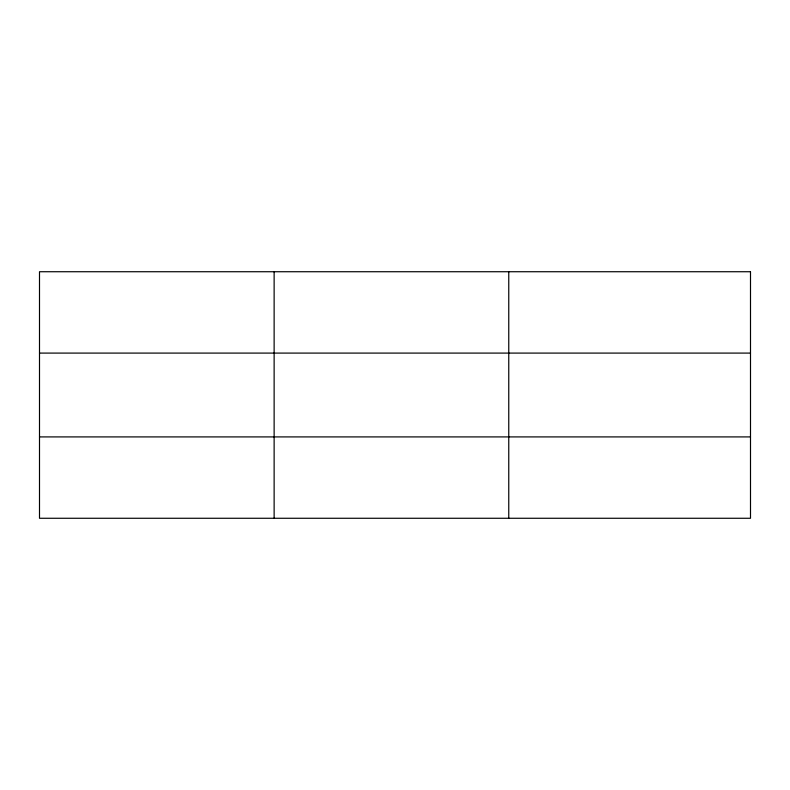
<?xml version="1.0" encoding="UTF-8"?>
<svg xmlns="http://www.w3.org/2000/svg" width="790" height="790" viewBox="0 0 790 790"><rect width="100%" height="100%" fill="white"/><g stroke="black" fill="none" stroke-linecap="round" stroke-linejoin="round"><path stroke-width="1.19" d="M274.13 518.27L274.13 271.73M508.76 518.27L508.76 271.73M39.5 353.091L750.5 353.091M39.5 436.91L750.5 436.91M750.5 271.73L750.5 518.27L39.5 518.27L39.5 271.73L750.5 271.73"/></g></svg>
